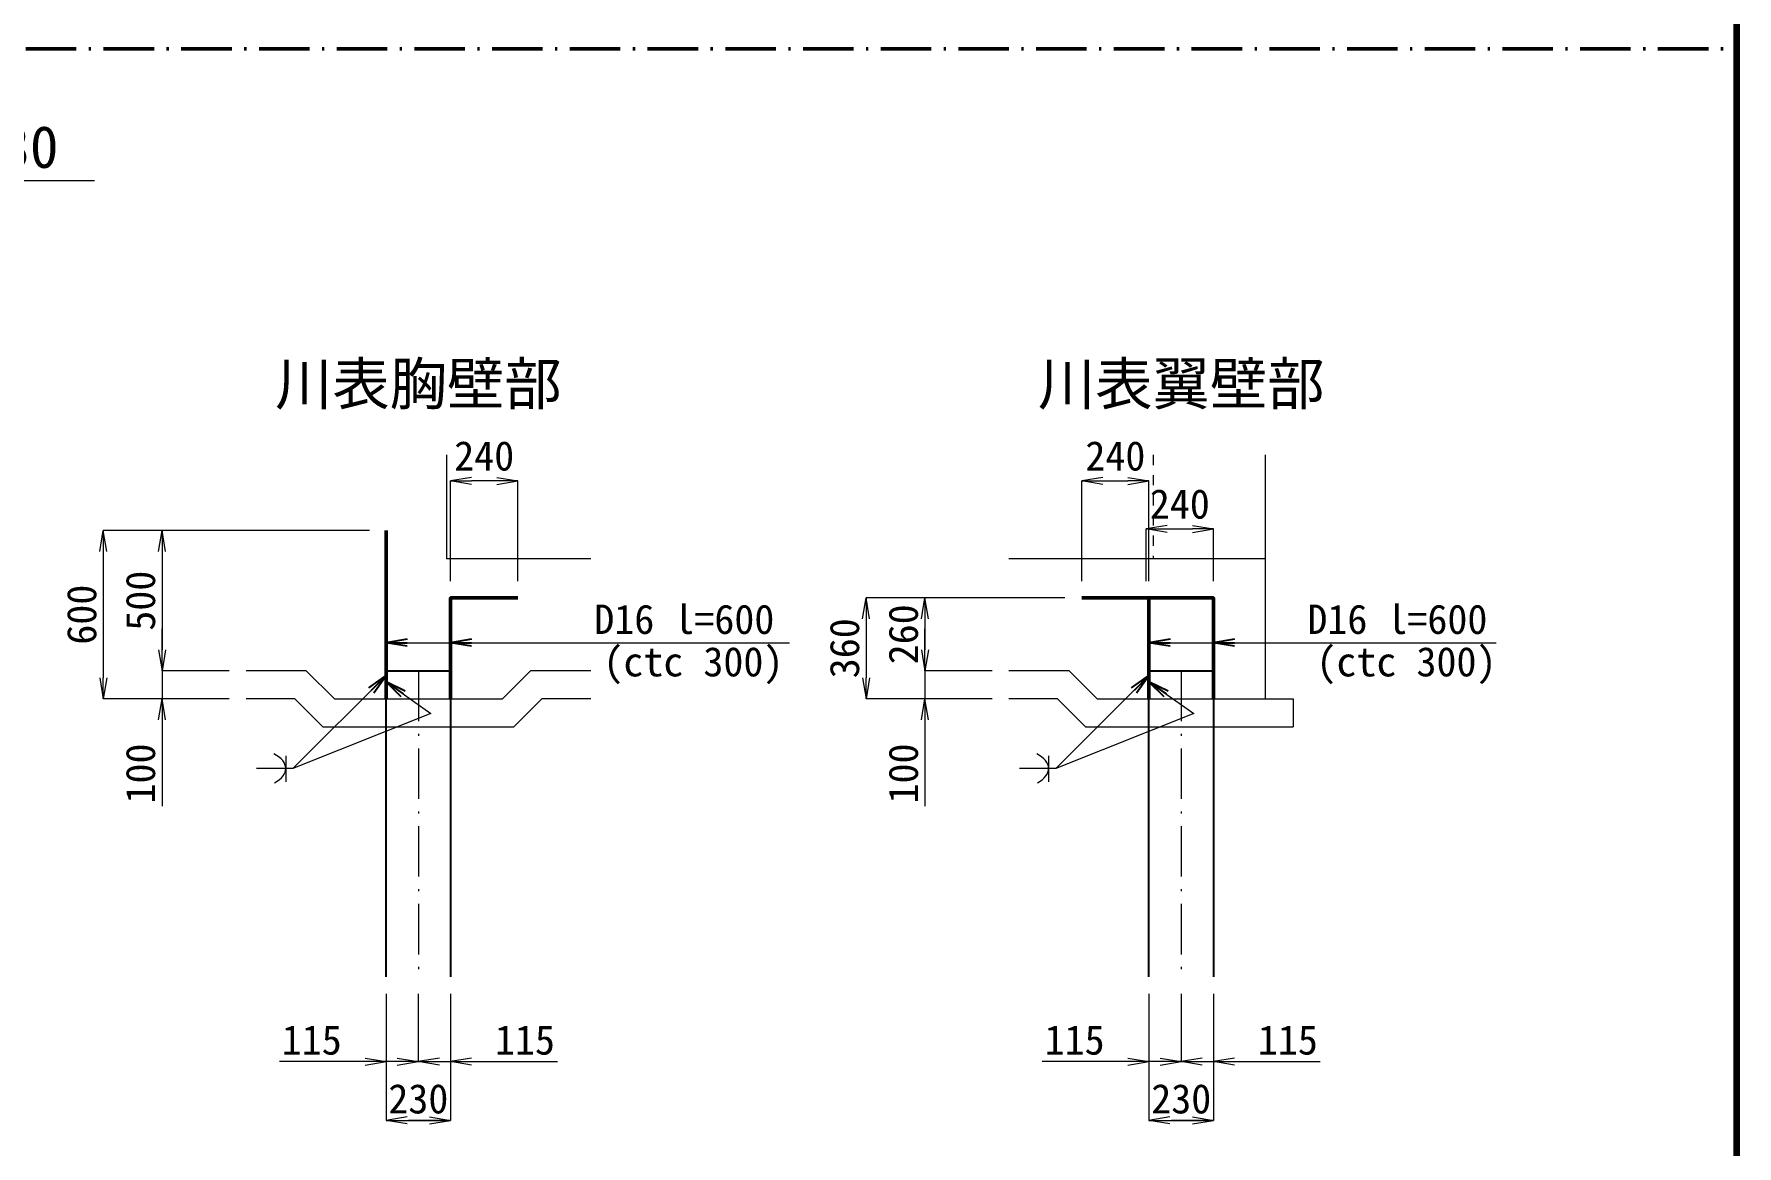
# Model space of a CAD drawing. Header units: millimetres. Extents: x 247104 to 392283, y -100044 to 25995.
# Drawn here: x 321631 to 341899, y -87030 to -73799 of the extents above; entities that cross this region are included whole.
import ezdxf
from ezdxf.enums import TextEntityAlignment as Align

# ---------------------------------------------------------------- set-up
doc = ezdxf.new("R2010")
doc.units = ezdxf.units.MM
doc.header["$LTSCALE"] = 100
doc.header["$PDSIZE"] = 300
doc.linetypes.add('SXF_一点短鎖線', pattern=[9.25, 6, -1.5, 0.25, -1.5])
doc.linetypes.add('SXF_跳び破線', pattern=[12, 6, -6])
doc.layers.get('Defpoints').update_dxf_attribs({"color": 151})
for name, color, linetype, lineweight in [('D-BMK', 2, 'SXF_一点短鎖線', 13), ('D-STR', 1, 'Continuous', 50), ('D-STR-DIM', 7, 'Continuous', 13), ('D-STR-HTXT', 7, 'Continuous', 13), ('D-STR-STR3', 4, 'Continuous', 25), ('D-STR-STRB', 4, 'Continuous', 13), ('D-TTL', 2, 'Continuous', 140), ('D-TTL-FRAM', 2, 'Continuous', 50), ('D-TTL-TXT', 7, 'Continuous', 13)]:
    doc.layers.add(name, color=color, linetype=linetype, lineweight=lineweight)
doc.styles.add('MS ゴシック', font='MS Gothic.ttf')
doc.styles.add('ＭＳ ゴシック', font='MS Gothic.ttf')
doc.dimstyles.new('DIM-100-F', dxfattribs={"dimscale": 100, "dimtxt": 3.5, "dimasz": 2.5, "dimexe": 0, "dimexo": 2, "dimgap": 0.8, "dimtad": 1, "dimdec": 0, "dimzin": 0, "dimdsep": 46, "dimtxsty": 'MS ゴシック', "dimblk": 'OPEN', "dimcen": 0.1, "dimaunit": 1, "dimadec": 4, "dimazin": 0, "dimtfac": 1, "dimtdec": 0, "dimtmove": 2, "dimatfit": 3, "dimldrblk": 'OPEN', "dimfxl": 1, "dimtolj": 1, "dimtzin": 0, "dimlwd": -1, "dimlwe": -1, "dimarcsym": 2})

# ---------------------------------------------------------------- blocks, each defined once
blk = doc.blocks.new('_Open')
at = {"color": 0, "linetype": 'ByBlock', "lineweight": -2}
for p, q in [((-1, 0.167), (0, 0)), ((-1, -0.167), (0, 0)), ((0, 0), (-1, 0))]:
    blk.add_line(p, q, dxfattribs=at)
blk = doc.blocks.new('*D136')
at = {"layer": 'D-STR-DIM', "color": 0, "transparency": 16777216}
for p, q in [((333901, -80508), (332234, -80508)), ((332234, -80758), (332234, -81125)), ((333034, -81375), (332234, -81375))]:
    blk.add_line(p, q, dxfattribs=at)
at = {"layer": 'Defpoints', "color": 0, "transparency": 16777216}
for p in [(334101, -80508), (332234, -81375), (333234, -81375)]:
    blk.add_point(p, dxfattribs=at)
at = {"layer": 'D-STR-DIM', "color": 0, "transparency": 16777216, "xscale": 250, "yscale": 250, "zscale": 250}
for p, rotation in [((332234, -80508), 90), ((332234, -81375), 270)]:
    blk.add_blockref('_Open', p, dxfattribs=dict(at, rotation=rotation))
at = {"layer": 'D-STR-DIM', "color": 0, "transparency": 16777216, "insert": (331979, -80942), "char_height": 350, "attachment_point": 5, "rotation": 90, "style": 'MS ゴシック'}
blk.add_mtext('\\A1;260', dxfattribs=at)
blk = doc.blocks.new('*D137')
at = {"layer": 'D-STR-DIM', "color": 0, "transparency": 16777216}
for p, q in [((332234, -81125), (332234, -80875)), ((333034, -81375), (332234, -81375)), ((332234, -81375), (332234, -81708)), ((333034, -81708), (332234, -81708)), ((332234, -81958), (332234, -82988))]:
    blk.add_line(p, q, dxfattribs=at)
at = {"layer": 'Defpoints', "color": 0, "transparency": 16777216}
for p in [(333234, -81375), (332234, -81708), (333234, -81708)]:
    blk.add_point(p, dxfattribs=at)
at = {"layer": 'D-STR-DIM', "color": 0, "transparency": 16777216, "xscale": 250, "yscale": 250, "zscale": 250}
for p, rotation in [((332234, -81375), 270), ((332234, -81708), 90)]:
    blk.add_blockref('_Open', p, dxfattribs=dict(at, rotation=rotation))
at = {"layer": 'D-STR-DIM', "color": 0, "transparency": 16777216, "insert": (331979, -82598), "char_height": 350, "attachment_point": 5, "rotation": 90, "style": 'MS ゴシック'}
blk.add_mtext('\\A1;100', dxfattribs=at)
blk = doc.blocks.new('*D138')
at = {"layer": 'D-STR-DIM', "color": 0, "transparency": 16777216}
for p, q in [((333901, -80508), (331534, -80508)), ((331534, -80758), (331534, -81458)), ((333034, -81708), (331534, -81708))]:
    blk.add_line(p, q, dxfattribs=at)
at = {"layer": 'Defpoints', "color": 0, "transparency": 16777216}
for p in [(334101, -80508), (331534, -81708), (333234, -81708)]:
    blk.add_point(p, dxfattribs=at)
at = {"layer": 'D-STR-DIM', "color": 0, "transparency": 16777216, "xscale": 250, "yscale": 250, "zscale": 250}
for p, rotation in [((331534, -80508), 90), ((331534, -81708), 270)]:
    blk.add_blockref('_Open', p, dxfattribs=dict(at, rotation=rotation))
at = {"layer": 'D-STR-DIM', "color": 0, "transparency": 16777216, "insert": (331279, -81108), "char_height": 350, "attachment_point": 5, "rotation": 90, "style": 'MS ゴシック'}
blk.add_mtext('\\A1;360', dxfattribs=at)
blk = doc.blocks.new('*D139')
at = {"layer": 'D-STR-DIM', "color": 0, "transparency": 16777216}
for p, q in [((334901, -85220), (334901, -86026)), ((335285, -85220), (335285, -86026)), ((334651, -86026), (333630, -86026)), ((335285, -86026), (334901, -86026)), ((335535, -86026), (335785, -86026))]:
    blk.add_line(p, q, dxfattribs=at)
at = {"layer": 'Defpoints', "color": 0, "transparency": 16777216}
for p in [(334901, -85020), (335285, -85020), (335285, -86026)]:
    blk.add_point(p, dxfattribs=at)
at = {"layer": 'D-STR-DIM', "color": 0, "transparency": 16777216, "xscale": 250, "yscale": 250, "zscale": 250}
blk.add_blockref('_Open', (334901, -86026), dxfattribs=at)
at = {"layer": 'D-STR-DIM', "color": 0, "transparency": 16777216, "xscale": 250, "yscale": 250, "zscale": 250, "rotation": 180}
blk.add_blockref('_Open', (335285, -86026), dxfattribs=at)
at = {"layer": 'D-STR-DIM', "color": 0, "transparency": 16777216, "insert": (334016, -85771), "char_height": 350, "attachment_point": 5, "style": 'MS ゴシック'}
blk.add_mtext('\\A1;115', dxfattribs=at)
blk = doc.blocks.new('*D140')
at = {"layer": 'D-STR-DIM', "color": 0, "transparency": 16777216}
for p, q in [((335285, -85220), (335285, -86026)), ((335668, -85220), (335668, -86026)), ((335035, -86026), (334785, -86026)), ((335285, -86026), (335668, -86026)), ((335918, -86026), (336939, -86026))]:
    blk.add_line(p, q, dxfattribs=at)
at = {"layer": 'Defpoints', "color": 0, "transparency": 16777216}
for p in [(335285, -85020), (335668, -85020), (335668, -86026)]:
    blk.add_point(p, dxfattribs=at)
at = {"layer": 'D-STR-DIM', "color": 0, "transparency": 16777216, "xscale": 250, "yscale": 250, "zscale": 250}
blk.add_blockref('_Open', (335285, -86026), dxfattribs=at)
at = {"layer": 'D-STR-DIM', "color": 0, "transparency": 16777216, "xscale": 250, "yscale": 250, "zscale": 250, "rotation": 180}
blk.add_blockref('_Open', (335668, -86026), dxfattribs=at)
at = {"layer": 'D-STR-DIM', "color": 0, "transparency": 16777216, "insert": (336554, -85771), "char_height": 350, "attachment_point": 5, "style": 'MS ゴシック'}
blk.add_mtext('\\A1;115', dxfattribs=at)
blk = doc.blocks.new('*D141')
at = {"layer": 'D-STR-DIM', "color": 0, "transparency": 16777216}
for p, q in [((334901, -85220), (334901, -86726)), ((335668, -85220), (335668, -86726)), ((334901, -86726), (335668, -86726)), ((335151, -86726), (335401, -86726)), ((335418, -86726), (335168, -86726))]:
    blk.add_line(p, q, dxfattribs=at)
at = {"layer": 'Defpoints', "color": 0, "transparency": 16777216}
for p in [(334901, -85020), (335668, -85020), (335668, -86726)]:
    blk.add_point(p, dxfattribs=at)
at = {"layer": 'D-STR-DIM', "color": 0, "transparency": 16777216, "xscale": 250, "yscale": 250, "zscale": 250, "rotation": 180}
blk.add_blockref('_Open', (334901, -86726), dxfattribs=at)
at = {"layer": 'D-STR-DIM', "color": 0, "transparency": 16777216, "xscale": 250, "yscale": 250, "zscale": 250}
blk.add_blockref('_Open', (335668, -86726), dxfattribs=at)
at = {"layer": 'D-STR-DIM', "color": 0, "transparency": 16777216, "insert": (335285, -86471), "char_height": 350, "attachment_point": 5, "style": 'MS ゴシック'}
blk.add_mtext('\\A1;230', dxfattribs=at)
blk = doc.blocks.new('*D142')
at = {"layer": 'D-STR-DIM', "color": 0, "transparency": 16777216}
for p, q in [((334101, -80308), (334101, -79116)), ((334351, -79116), (334651, -79116)), ((334901, -80308), (334901, -79116))]:
    blk.add_line(p, q, dxfattribs=at)
at = {"layer": 'Defpoints', "color": 0, "transparency": 16777216}
for p in [(334901, -79116), (334101, -80508), (334901, -80508)]:
    blk.add_point(p, dxfattribs=at)
at = {"layer": 'D-STR-DIM', "color": 0, "transparency": 16777216, "xscale": 250, "yscale": 250, "zscale": 250, "rotation": 180}
blk.add_blockref('_Open', (334101, -79116), dxfattribs=at)
at = {"layer": 'D-STR-DIM', "color": 0, "transparency": 16777216, "xscale": 250, "yscale": 250, "zscale": 250}
blk.add_blockref('_Open', (334901, -79116), dxfattribs=at)
at = {"layer": 'D-STR-DIM', "color": 0, "transparency": 16777216, "insert": (334501, -78821), "char_height": 350, "attachment_point": 5, "style": 'MS ゴシック'}
blk.add_mtext('\\A1;240', dxfattribs=at)
blk = doc.blocks.new('*D95')
at = {"layer": 'D-STR-DIM', "color": 0, "transparency": 16777216}
for p, q in [((325822, -85220), (325822, -86026)), ((326205, -85220), (326205, -86026)), ((325572, -86026), (324551, -86026)), ((326205, -86026), (325822, -86026)), ((326455, -86026), (326705, -86026))]:
    blk.add_line(p, q, dxfattribs=at)
at = {"layer": 'Defpoints', "color": 0, "transparency": 16777216}
for p in [(325822, -85020), (326205, -85020), (326205, -86026)]:
    blk.add_point(p, dxfattribs=at)
at = {"layer": 'D-STR-DIM', "color": 0, "transparency": 16777216, "xscale": 250, "yscale": 250, "zscale": 250}
blk.add_blockref('_Open', (325822, -86026), dxfattribs=at)
at = {"layer": 'D-STR-DIM', "color": 0, "transparency": 16777216, "xscale": 250, "yscale": 250, "zscale": 250, "rotation": 180}
blk.add_blockref('_Open', (326205, -86026), dxfattribs=at)
at = {"layer": 'D-STR-DIM', "color": 0, "transparency": 16777216, "insert": (324936, -85771), "char_height": 350, "attachment_point": 5, "style": 'MS ゴシック'}
blk.add_mtext('\\A1;115', dxfattribs=at)
blk = doc.blocks.new('*D96')
at = {"layer": 'D-STR-DIM', "color": 0, "transparency": 16777216}
for p, q in [((326205, -85220), (326205, -86026)), ((326589, -85220), (326589, -86026)), ((325955, -86026), (325705, -86026)), ((326205, -86026), (326589, -86026)), ((326839, -86026), (327860, -86026))]:
    blk.add_line(p, q, dxfattribs=at)
at = {"layer": 'Defpoints', "color": 0, "transparency": 16777216}
for p in [(326205, -85020), (326589, -85020), (326589, -86026)]:
    blk.add_point(p, dxfattribs=at)
at = {"layer": 'D-STR-DIM', "color": 0, "transparency": 16777216, "xscale": 250, "yscale": 250, "zscale": 250}
blk.add_blockref('_Open', (326205, -86026), dxfattribs=at)
at = {"layer": 'D-STR-DIM', "color": 0, "transparency": 16777216, "xscale": 250, "yscale": 250, "zscale": 250, "rotation": 180}
blk.add_blockref('_Open', (326589, -86026), dxfattribs=at)
at = {"layer": 'D-STR-DIM', "color": 0, "transparency": 16777216, "insert": (327474, -85771), "char_height": 350, "attachment_point": 5, "style": 'MS ゴシック'}
blk.add_mtext('\\A1;115', dxfattribs=at)
blk = doc.blocks.new('*D97')
at = {"layer": 'D-STR-DIM', "color": 0, "transparency": 16777216}
for p, q in [((325822, -85220), (325822, -86726)), ((326589, -85220), (326589, -86726)), ((325822, -86726), (326589, -86726)), ((326072, -86726), (326322, -86726)), ((326339, -86726), (326089, -86726))]:
    blk.add_line(p, q, dxfattribs=at)
at = {"layer": 'Defpoints', "color": 0, "transparency": 16777216}
for p in [(325822, -85020), (326589, -85020), (326589, -86726)]:
    blk.add_point(p, dxfattribs=at)
at = {"layer": 'D-STR-DIM', "color": 0, "transparency": 16777216, "xscale": 250, "yscale": 250, "zscale": 250, "rotation": 180}
blk.add_blockref('_Open', (325822, -86726), dxfattribs=at)
at = {"layer": 'D-STR-DIM', "color": 0, "transparency": 16777216, "xscale": 250, "yscale": 250, "zscale": 250}
blk.add_blockref('_Open', (326589, -86726), dxfattribs=at)
at = {"layer": 'D-STR-DIM', "color": 0, "transparency": 16777216, "insert": (326205, -86471), "char_height": 350, "attachment_point": 5, "style": 'MS ゴシック'}
blk.add_mtext('\\A1;230', dxfattribs=at)
blk = doc.blocks.new('*D98')
at = {"layer": 'D-STR-DIM', "color": 0, "transparency": 16777216}
for p, q in [((325622, -79708), (323155, -79708)), ((323155, -79958), (323155, -81125)), ((323954, -81375), (323155, -81375))]:
    blk.add_line(p, q, dxfattribs=at)
at = {"layer": 'Defpoints', "color": 0, "transparency": 16777216}
for p in [(325822, -79708), (323155, -81375), (324154, -81375)]:
    blk.add_point(p, dxfattribs=at)
at = {"layer": 'D-STR-DIM', "color": 0, "transparency": 16777216, "xscale": 250, "yscale": 250, "zscale": 250}
for p, rotation in [((323155, -79708), 90), ((323155, -81375), 270)]:
    blk.add_blockref('_Open', p, dxfattribs=dict(at, rotation=rotation))
at = {"layer": 'D-STR-DIM', "color": 0, "transparency": 16777216, "insert": (322900, -80542), "char_height": 350, "attachment_point": 5, "rotation": 90, "style": 'MS ゴシック'}
blk.add_mtext('\\A1;500', dxfattribs=at)
blk = doc.blocks.new('*D99')
at = {"layer": 'D-STR-DIM', "color": 0, "transparency": 16777216}
for p, q in [((323155, -81125), (323155, -80875)), ((323954, -81375), (323155, -81375)), ((323155, -81375), (323155, -81708)), ((323954, -81708), (323155, -81708)), ((323155, -81958), (323155, -82988))]:
    blk.add_line(p, q, dxfattribs=at)
at = {"layer": 'Defpoints', "color": 0, "transparency": 16777216}
for p in [(324154, -81375), (323155, -81708), (324154, -81708)]:
    blk.add_point(p, dxfattribs=at)
at = {"layer": 'D-STR-DIM', "color": 0, "transparency": 16777216, "xscale": 250, "yscale": 250, "zscale": 250}
for p, rotation in [((323155, -81375), 270), ((323155, -81708), 90)]:
    blk.add_blockref('_Open', p, dxfattribs=dict(at, rotation=rotation))
at = {"layer": 'D-STR-DIM', "color": 0, "transparency": 16777216, "insert": (322900, -82598), "char_height": 350, "attachment_point": 5, "rotation": 90, "style": 'MS ゴシック'}
blk.add_mtext('\\A1;100', dxfattribs=at)
blk = doc.blocks.new('*D100')
at = {"layer": 'D-STR-DIM', "color": 0, "transparency": 16777216}
for p, q in [((325622, -79708), (322455, -79708)), ((322455, -79958), (322455, -81458)), ((323954, -81708), (322455, -81708))]:
    blk.add_line(p, q, dxfattribs=at)
at = {"layer": 'Defpoints', "color": 0, "transparency": 16777216}
for p in [(325822, -79708), (322455, -81708), (324154, -81708)]:
    blk.add_point(p, dxfattribs=at)
at = {"layer": 'D-STR-DIM', "color": 0, "transparency": 16777216, "xscale": 250, "yscale": 250, "zscale": 250}
for p, rotation in [((322455, -79708), 90), ((322455, -81708), 270)]:
    blk.add_blockref('_Open', p, dxfattribs=dict(at, rotation=rotation))
at = {"layer": 'D-STR-DIM', "color": 0, "transparency": 16777216, "insert": (322200, -80708), "char_height": 350, "attachment_point": 5, "rotation": 90, "style": 'MS ゴシック'}
blk.add_mtext('\\A1;600', dxfattribs=at)
blk = doc.blocks.new('*D193')
at = {"layer": 'D-STR-DIM', "color": 0, "transparency": 16777216}
for p, q in [((326589, -80308), (326589, -79116)), ((327139, -79116), (326839, -79116)), ((327389, -80308), (327389, -79116))]:
    blk.add_line(p, q, dxfattribs=at)
at = {"layer": 'Defpoints', "color": 0, "transparency": 16777216}
for p in [(326589, -79116), (326589, -80508), (327389, -80508)]:
    blk.add_point(p, dxfattribs=at)
at = {"layer": 'D-STR-DIM', "color": 0, "transparency": 16777216, "xscale": 250, "yscale": 250, "zscale": 250, "rotation": 180}
blk.add_blockref('_Open', (326589, -79116), dxfattribs=at)
at = {"layer": 'D-STR-DIM', "color": 0, "transparency": 16777216, "xscale": 250, "yscale": 250, "zscale": 250}
blk.add_blockref('_Open', (327389, -79116), dxfattribs=at)
at = {"layer": 'D-STR-DIM', "color": 0, "transparency": 16777216, "insert": (326989, -78821), "char_height": 350, "attachment_point": 5, "style": 'MS ゴシック'}
blk.add_mtext('\\A1;240', dxfattribs=at)
blk = doc.blocks.new('*D194')
at = {"layer": 'D-STR-DIM', "color": 0, "transparency": 16777216}
for p, q in [((334868, -80308), (334868, -79688)), ((335118, -79688), (335418, -79688)), ((335668, -80308), (335668, -79688))]:
    blk.add_line(p, q, dxfattribs=at)
at = {"layer": 'Defpoints', "color": 0, "transparency": 16777216}
for p in [(335668, -79688), (334868, -80508), (335668, -80508)]:
    blk.add_point(p, dxfattribs=at)
at = {"layer": 'D-STR-DIM', "color": 0, "transparency": 16777216, "xscale": 250, "yscale": 250, "zscale": 250, "rotation": 180}
blk.add_blockref('_Open', (334868, -79688), dxfattribs=at)
at = {"layer": 'D-STR-DIM', "color": 0, "transparency": 16777216, "xscale": 250, "yscale": 250, "zscale": 250}
blk.add_blockref('_Open', (335668, -79688), dxfattribs=at)
at = {"layer": 'D-STR-DIM', "color": 0, "transparency": 16777216, "insert": (335268, -79393), "char_height": 350, "attachment_point": 5, "style": 'MS ゴシック'}
blk.add_mtext('\\A1;240', dxfattribs=at)

msp = doc.modelspace()

# ---------------------------------------------------------------- linework, layer by layer
at = {"layer": 'D-BMK'}
for p, q in [((326205.3, -81375.1), (326205.3, -85019.6)), ((335284.6, -81375.1), (335284.6, -85019.6))]:
    msp.add_line(p, q, dxfattribs=at)
at = {"layer": 'D-STR'}
msp.add_line((325821.9, -81708.4), (325821.9, -79708.4), dxfattribs=at)
for points in [[(326588.6, -81708.4), (326588.6, -80508.4), (327388.6, -80508.4)], [(334901.3, -81708.4), (334901.3, -80508.4), (334101.3, -80508.4)], [(335668, -81708.4), (335668, -80508.4), (334868, -80508.4)]]:
    msp.add_lwpolyline(points, dxfattribs=at)
at = {"layer": 'D-STR-HTXT'}
for p, q in [((326353.8, -81882.3), (324712.4, -82540.2)), ((335433.2, -81882.3), (333791.8, -82540.2)), ((324712.4, -82540.2), (324280.2, -82540.2)), ((333791.8, -82540.2), (333359.6, -82540.2))]:
    msp.add_line(p, q, dxfattribs=at)
at = {"layer": 'D-STR-HTXT', "linetype": 'Continuous'}
for p, q in [((324627.1, -82389.9), (324627.1, -82698.1)), ((333706.5, -82389.9), (333706.5, -82698.1))]:
    msp.add_line(p, q, dxfattribs=at)
for centre in [(324127.3, -82538.4), (333206.6, -82538.4)]:
    msp.add_ellipse(centre, major_axis=(500, 0), ratio=0.5, start_param=-0.7491321, end_param=0.7706329, dxfattribs=at)
at = {"layer": 'D-STR-STR3'}
for points in [[(325821.9, -81375.1), (326588.6, -81375.1), (326588.6, -85019.6)], [(325821.9, -85019.6), (325821.9, -81375.1)], [(334901.3, -81375.1), (335668, -81375.1), (335668, -85019.6)], [(334901.3, -85019.6), (334901.3, -81375.1)]]:
    msp.add_lwpolyline(points, dxfattribs=at)
at = {"layer": 'D-STR-STRB'}
for p, q in [((326538.6, -78807.3), (326538.6, -80041.8)), ((336284.6, -78807.3), (336284.6, -81708.4)), ((328256.4, -80041.8), (326538.6, -80041.8)), ((336284.6, -80041.8), (333233.5, -80041.8)), ((324871.9, -81375.1), (324154.1, -81375.1)), ((324871.9, -81375.1), (325205.3, -81708.4)), ((327205.3, -81708.4), (327538.6, -81375.1)), ((328256.4, -81375.1), (327538.6, -81375.1)), ((333951.3, -81375.1), (333233.5, -81375.1)), ((333951.3, -81375.1), (334284.6, -81708.4)), ((324733.8, -81708.4), (324154.1, -81708.4)), ((324733.8, -81708.4), (325067.2, -82041.8)), ((325205.3, -81708.4), (327205.3, -81708.4)), ((327343.3, -82041.8), (327676.7, -81708.4)), ((328256.4, -81708.4), (327676.7, -81708.4)), ((333813.2, -81708.4), (333233.5, -81708.4)), ((333813.2, -81708.4), (334146.6, -82041.8)), ((334284.6, -81708.4), (336284.6, -81708.4)), ((336284.6, -81708.4), (336618, -81708.4)), ((336618, -81708.4), (336618, -82041.8)), ((325067.2, -82041.8), (327343.3, -82041.8)), ((334146.6, -82041.8), (336618, -82041.8))]:
    msp.add_line(p, q, dxfattribs=at)
at = {"layer": 'D-STR-STRB', "linetype": 'SXF_跳び破線', "ltscale": 0.2}
msp.add_line((334951.3, -78807.3), (334951.3, -80041.8), dxfattribs=at)
at = {"layer": 'D-TTL'}
msp.add_lwpolyline([(341899, -97844.4), (341899, -42844.4), (261899, -42844.4), (261899, -97844.4)], close=True, dxfattribs=at)
at = {"layer": 'D-TTL-FRAM', "linetype": 'SXF_一点短鎖線'}
msp.add_line((293784, -73973.2), (341899, -73973.2), dxfattribs=at)
at = {"layer": 'D-TTL-TXT'}
msp.add_line((310352.4, -75541.6), (322352.4, -75541.6), dxfattribs=at)

# ---------------------------------------------------------------- texts
at = {"layer": 'D-STR-HTXT', "style": 'ＭＳ ゴシック'}
for p in [(329370.7, -81042.7), (337857.5, -81042.7)]:
    msp.add_text('D16 l=600', height=350, dxfattribs=at).set_placement(p, align=Align.BOTTOM_CENTER)
for p in [(329478.6, -81092.7), (337965.4, -81092.7)]:
    msp.add_text('(ctc 300)', height=350, dxfattribs=at).set_placement(p, align=Align.TOP_CENTER)
at = {"layer": 'D-TTL-TXT', "style": 'ＭＳ ゴシック'}
for s, p in [('S=1:30', (320902.3, -75541.6)), ('川表胸壁部', (326205.3, -78360.1)), ('川表翼壁部', (335284.6, -78360.1))]:
    msp.add_text(s, height=500, dxfattribs=at).set_placement(p, align=Align.BOTTOM_CENTER)

# ---------------------------------------------------------------- dimensions: what is measured, and where the dimension line sits
at = {"layer": 'D-STR-DIM'}
for base, p1, p2, angle, picture, middle in [((326588.6, -79116.2), (327388.6, -80508.4), (326588.6, -80508.4), 180, '*D193', (326988.6, -78821.2)), ((322454.9, -81708.4), (325821.9, -79708.4), (324154.1, -81708.4), 90, '*D100', (322199.9, -80708.4)), ((323154.9, -81375.1), (325821.9, -79708.4), (324154.1, -81375.1), 90, '*D98', (322899.9, -80541.8)), ((331534.3, -81708.4), (334101.3, -80508.4), (333233.5, -81708.4), 90, '*D138', (331279.3, -81108.4)), ((332234.3, -81375.1), (334101.3, -80508.4), (333233.5, -81375.1), 90, '*D136', (331979.3, -80941.8))]:
    dim = msp.add_linear_dim(base=base, p1=p1, p2=p2, angle=angle, dimstyle='DIM-100-F', override={"dimlfac": 0.3}, dxfattribs=at)
    dim.commit()
    dim.dimension.update_dxf_attribs({"geometry": picture, "text_midpoint": middle})
for base, p1, p2, override, picture, middle in [((334901.3, -79116.2), (334101.3, -80508.4), (334901.3, -80508.4), {"dimlfac": 0.3}, '*D142', (334501.3, -78821.2)), ((335668, -79688.3), (334868, -80508.4), (335668, -80508.4), {"dimlfac": 0.3}, '*D194', (335268, -79393.3)), ((326588.6, -86725.8), (325821.9, -85019.6), (326588.6, -85019.6), {"dimlfac": 0.3, "dimtix": 1}, '*D97', (326205.3, -86470.8)), ((335668, -86725.8), (334901.3, -85019.6), (335668, -85019.6), {"dimlfac": 0.3, "dimtix": 1}, '*D141', (335284.6, -86470.8))]:
    dim = msp.add_linear_dim(base=base, p1=p1, p2=p2, dimstyle='DIM-100-F', override=override, dxfattribs=at)
    dim.commit()
    dim.dimension.update_dxf_attribs({"geometry": picture, "text_midpoint": middle})
for base, p1, p2, picture, middle in [((323154.9, -81708.4), (324154.1, -81375.1), (324154.1, -81708.4), '*D99', (323154.9, -82598.5)), ((332234.3, -81708.4), (333233.5, -81375.1), (333233.5, -81708.4), '*D137', (332234.3, -82598.5))]:
    dim = msp.add_linear_dim(base=base, p1=p1, p2=p2, angle=90, dimstyle='DIM-100-F', override={"dimlfac": 0.3, "dimtix": 1, "dimtmove": 0}, dxfattribs=at)
    dim.commit()
    dim.dimension.update_dxf_attribs({"geometry": picture, "text_midpoint": middle, "dimtype": 160})
for base, p1, p2, picture, middle in [((326205.3, -86025.8), (325821.9, -85019.6), (326205.3, -85019.6), '*D95', (324936.3, -86025.8)), ((326588.6, -86025.8), (326205.3, -85019.6), (326588.6, -85019.6), '*D96', (327474.2, -86025.8)), ((335284.6, -86025.8), (334901.3, -85019.6), (335284.6, -85019.6), '*D139', (334015.7, -86025.8)), ((335668, -86025.8), (335284.6, -85019.6), (335668, -85019.6), '*D140', (336553.6, -86025.8))]:
    dim = msp.add_linear_dim(base=base, p1=p1, p2=p2, dimstyle='DIM-100-F', override={"dimlfac": 0.3, "dimtix": 1, "dimtmove": 0}, dxfattribs=at)
    dim.commit()
    dim.dimension.update_dxf_attribs({"geometry": picture, "text_midpoint": middle, "dimtype": 160})

# ---------------------------------------------------------------- leaders
at = {"layer": 'D-STR-HTXT'}
for points in [[(325821.9, -81042.7), (330623.9, -81042.7)], [(326588.6, -81042.7), (330623.9, -81042.7)], [(334901.3, -81042.7), (339032.3, -81042.7)], [(335668, -81042.7), (339032.3, -81042.7)], [(325821.9, -81432.1), (324712.4, -82540.2)], [(334901.3, -81432.1), (333791.8, -82540.2)], [(325821.9, -81507.1), (326353.8, -81882.3)], [(334901.3, -81507.1), (335433.2, -81882.3)]]:
    msp.add_leader(points, dimstyle='DIM-100-F', dxfattribs=at)

doc.saveas('drawing.dxf')
